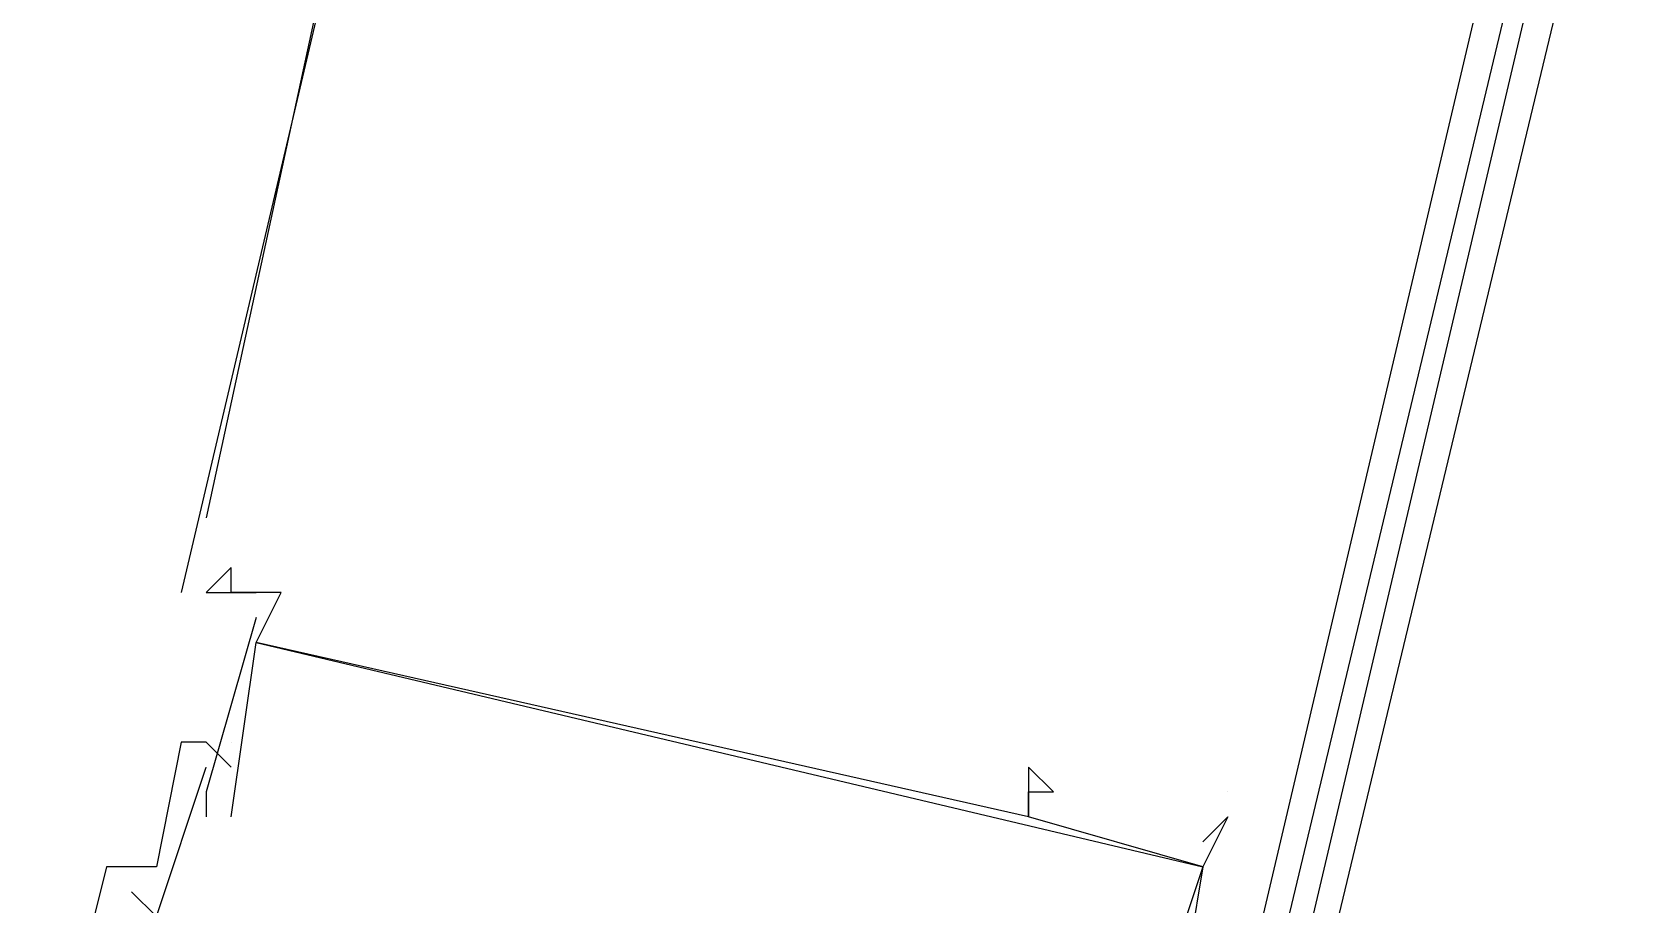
# Model space of a CAD drawing. Header units: feet. Extents: x -84 to 198, y -22 to 181.
# Drawn here: x 137.653 to 138.504, y 119.958 to 120.424 of the extents above; entities that cross this region are included whole.
import ezdxf

# ---------------------------------------------------------------- set-up
doc = ezdxf.new("R2010")
doc.units = ezdxf.units.FT
doc.layers.add('A-LINEA', color=7, linetype='CONTINUOUS')

msp = doc.modelspace()

# ---------------------------------------------------------------- linework, layer by layer
at = {"layer": 'A-LINEA'}
for p, q in [((138.48, 123.2978), (137.7333, 120.1244)), ((137.8533, 120.6578), (137.7467, 120.1644)), ((137.76, 120.1378), (137.76, 120.1378)), ((137.76, 120.1378), (137.76, 120.1378)), ((137.76, 120.1378), (137.76, 120.1378)), ((137.7467, 120.1244), (137.7467, 120.1244)), ((137.7467, 120.1244), (137.7467, 120.1244)), ((137.7467, 120.1244), (137.7467, 120.1244)), ((137.76, 120.1244), (137.76, 120.1244)), ((137.76, 120.1244), (137.76, 120.1244)), ((137.76, 120.1244), (137.76, 120.1244)), ((137.7733, 120.1244), (137.7733, 120.1244)), ((137.7733, 120.1244), (137.7733, 120.1244)), ((137.7733, 120.1244), (137.7733, 120.1244)), ((137.7867, 120.1244), (137.7867, 120.1244)), ((137.7867, 120.1244), (137.7867, 120.1244)), ((137.7867, 120.1244), (137.7867, 120.1244)), ((137.7733, 120.1111), (137.7733, 120.1111)), ((137.7733, 120.1111), (137.7733, 120.1111)), ((137.7733, 120.1111), (137.7733, 120.1111)), ((137.7733, 120.0978), (137.7733, 120.0978)), ((137.7733, 120.0978), (137.7733, 120.0978)), ((137.7733, 120.0978), (137.7733, 120.0978)), ((137.7733, 120.0978), (137.7733, 120.0978)), ((137.7733, 120.0978), (137.7733, 120.0978)), ((137.7733, 120.0978), (137.7733, 120.0978)), ((137.7333, 120.0444), (137.7333, 120.0444)), ((137.7333, 120.0444), (137.7333, 120.0444)), ((137.7333, 120.0444), (137.7333, 120.0444)), ((137.76, 120.0311), (137.7467, 120.0444)), ((137.7467, 120.0444), (137.7467, 120.0444)), ((137.7467, 120.0444), (137.7467, 120.0444)), ((137.76, 120.0311), (137.7467, 120.0444)), ((137.7467, 120.0444), (137.7467, 120.0444)), ((137.7467, 120.0444), (137.7467, 120.0444)), ((137.76, 120.0311), (137.7467, 120.0444)), ((137.7467, 120.0444), (137.7467, 120.0444)), ((137.7467, 120.0444), (137.7467, 120.0444)), ((137.76, 120.0444), (137.76, 120.0444)), ((137.76, 120.0444), (137.76, 120.0444)), ((137.76, 120.0444), (137.76, 120.0444)), ((137.76, 120.0444), (137.76, 120.0444)), ((137.76, 120.0444), (137.76, 120.0444)), ((137.76, 120.0444), (137.76, 120.0444)), ((137.7467, 120.0311), (137.7467, 120.0311)), ((137.7467, 120.0311), (137.7467, 120.0311)), ((137.7467, 120.0311), (137.7467, 120.0311)), ((137.76, 120.0311), (137.76, 120.0311)), ((137.76, 120.0311), (137.76, 120.0311)), ((137.76, 120.0311), (137.76, 120.0311)), ((138.1867, 120.0311), (138.1867, 120.0311)), ((138.1867, 120.0311), (138.1867, 120.0311)), ((138.1867, 120.0311), (138.1867, 120.0311)), ((137.7467, 120.0178), (137.7467, 120.0178)), ((137.7467, 120.0178), (137.7467, 120.0178)), ((137.7467, 120.0178), (137.7467, 120.0178)), ((138.1867, 120.0178), (138.1867, 120.0178)), ((138.1867, 120.0178), (138.1867, 120.0178)), ((138.1867, 120.0178), (138.1867, 120.0178)), ((138.2, 120.0178), (138.2, 120.0178)), ((138.2, 120.0178), (138.2, 120.0178)), ((138.2, 120.0178), (138.2, 120.0178)), ((138.2933, 120.0178), (138.2933, 120.0178)), ((138.2933, 120.0178), (138.2933, 120.0178)), ((138.2933, 120.0178), (138.2933, 120.0178)), ((137.7467, 120.0044), (137.7467, 120.0044)), ((137.7467, 120.0044), (137.7467, 120.0044)), ((137.7467, 120.0044), (137.7467, 120.0044)), ((137.76, 120.0044), (137.76, 120.0044)), ((137.76, 120.0044), (137.76, 120.0044)), ((137.76, 120.0044), (137.76, 120.0044)), ((138.1867, 120.0044), (138.1867, 120.0044)), ((138.1867, 120.0044), (138.1867, 120.0044)), ((138.1867, 120.0044), (138.1867, 120.0044)), ((138.1867, 120.0044), (138.1867, 120.0044)), ((138.1867, 120.0044), (138.1867, 120.0044)), ((138.1867, 120.0044), (138.1867, 120.0044)), ((138.2933, 120.0044), (138.28, 119.9911)), ((138.2933, 120.0044), (138.28, 119.9911)), ((138.2933, 120.0044), (138.28, 119.9911)), ((138.2933, 120.0044), (138.2933, 120.0044)), ((138.2933, 120.0044), (138.2933, 120.0044)), ((138.2933, 120.0044), (138.2933, 120.0044)), ((138.28, 119.9911), (138.28, 119.9911)), ((138.28, 119.9911), (138.28, 119.9911)), ((138.28, 119.9911), (138.28, 119.9911)), ((137.6933, 119.9778), (137.6933, 119.9778)), ((137.6933, 119.9778), (137.6933, 119.9778)), ((137.6933, 119.9778), (137.6933, 119.9778)), ((137.72, 119.9778), (137.72, 119.9778)), ((137.72, 119.9778), (137.72, 119.9778)), ((137.72, 119.9778), (137.72, 119.9778)), ((138.28, 119.9778), (138.28, 119.9778)), ((138.28, 119.9778), (138.28, 119.9778)), ((138.28, 119.9778), (138.28, 119.9778)), ((138.28, 119.9778), (138.28, 119.9778)), ((138.28, 119.9778), (138.28, 119.9778)), ((138.28, 119.9778), (138.28, 119.9778)), ((138.28, 119.9778), (138.28, 119.9778)), ((138.28, 119.9778), (138.28, 119.9778)), ((138.28, 119.9778), (138.28, 119.9778)), ((137.7067, 119.9644), (137.7067, 119.9644)), ((137.7067, 119.9644), (137.7067, 119.9644)), ((137.7067, 119.9644), (137.7067, 119.9644))]:
    msp.add_line(p, q, dxfattribs=at)
for points in [[(139.12, 123.2711), (138.3067, 119.8711), (138.2933, 119.8711), (139.0933, 123.2711), (139.1067, 123.2711), (139.12, 123.2711)], [(139.1467, 123.2578), (138.3333, 119.8711), (138.32, 119.8711), (139.12, 123.2711), (139.1333, 123.2711), (139.1467, 123.2578)], [(138.28, 119.9778), (138.1867, 120.0044), (138.1867, 120.0178), (138.2, 120.0178), (138.1867, 120.0311), (138.1867, 120.0044), (137.7733, 120.0978), (137.7867, 120.1244), (137.76, 120.1244), (137.76, 120.1378), (137.7467, 120.1244), (137.7733, 120.1244)], [(138.28, 119.9778), (138.1867, 120.0044), (138.1867, 120.0178), (138.2, 120.0178), (138.1867, 120.0311), (138.1867, 120.0044), (137.7733, 120.0978), (137.7867, 120.1244), (137.76, 120.1244), (137.76, 120.1378), (137.7467, 120.1244), (137.7733, 120.1244)], [(138.28, 119.9778), (138.1867, 120.0044), (138.1867, 120.0178), (138.2, 120.0178), (138.1867, 120.0311), (138.1867, 120.0044), (137.7733, 120.0978), (137.7867, 120.1244), (137.76, 120.1244), (137.76, 120.1378), (137.7467, 120.1244), (137.7733, 120.1244)], [(137.7733, 120.1111), (137.7467, 120.0178), (137.7467, 120.0044)], [(137.7733, 120.1111), (137.7467, 120.0178), (137.7467, 120.0044)], [(137.7733, 120.1111), (137.7467, 120.0178), (137.7467, 120.0044)], [(137.76, 120.0044), (137.7733, 120.0978), (138.28, 119.9778), (138.2533, 119.8978)], [(137.76, 120.0044), (137.7733, 120.0978), (138.28, 119.9778), (138.2533, 119.8978)], [(137.76, 120.0044), (137.7733, 120.0978), (138.28, 119.9778), (138.2533, 119.8978)], [(137.7467, 120.0444), (137.7333, 120.0444), (137.72, 119.9778), (137.6933, 119.9778), (137.6533, 119.8178), (138.3333, 119.6578), (138.3333, 119.6711), (138.32, 119.6711)], [(137.7467, 120.0444), (137.7333, 120.0444), (137.72, 119.9778), (137.6933, 119.9778), (137.6533, 119.8178), (138.3333, 119.6578), (138.3333, 119.6711), (138.32, 119.6711)], [(137.7467, 120.0444), (137.7333, 120.0444), (137.72, 119.9778), (137.6933, 119.9778), (137.6533, 119.8178), (138.3333, 119.6578), (138.3333, 119.6711), (138.32, 119.6711)], [(137.7067, 119.9644), (137.72, 119.9511), (137.7467, 120.0311)], [(137.7067, 119.9644), (137.72, 119.9511), (137.7467, 120.0311)], [(137.7067, 119.9644), (137.72, 119.9511), (137.7467, 120.0311)], [(138.2933, 120.0044), (138.28, 119.9778), (138.2667, 119.8978), (138.2533, 119.8844), (138.2533, 119.8844)], [(138.2933, 120.0044), (138.28, 119.9778), (138.2667, 119.8978), (138.2533, 119.8844), (138.2533, 119.8844)], [(138.2933, 120.0044), (138.28, 119.9778), (138.2667, 119.8978), (138.2533, 119.8844), (138.2533, 119.8844)]]:
    msp.add_lwpolyline(points, dxfattribs=at)

doc.saveas('drawing.dxf')
